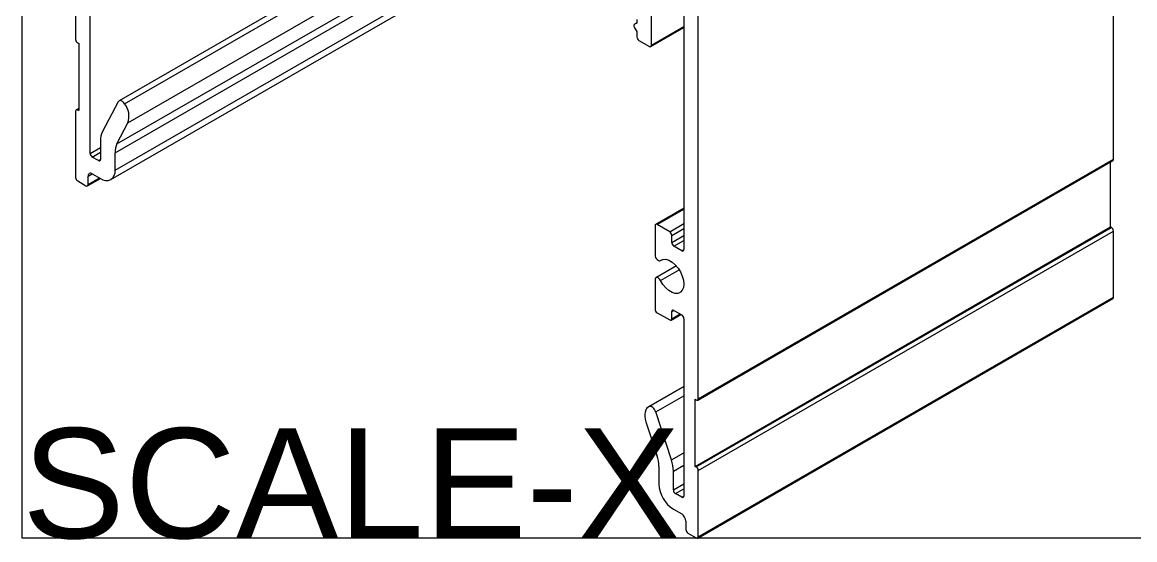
# Model space of a CAD drawing. Extents: x 0 to 7.2, y -17.6 to 0.
# Drawn here: x 0 to 3.79, y -17.595 to -15.831 of the extents above; entities that cross this region are included whole.
import ezdxf

# ---------------------------------------------------------------- set-up
doc = ezdxf.new("R2010")
doc.units = 0
doc.header["$LTSCALE"] = 0.5
doc.header["$MEASUREMENT"] = 0
doc.layers.add('Housing', color=150, linetype='CONTINUOUS')
doc.layers.add('Text-Unprinted', color=131, linetype='CONTINUOUS', plot=False)
doc.styles.add('LSAD_Standard', font='arial.ttf')

msp = doc.modelspace()

# ---------------------------------------------------------------- linework, layer by layer
at = {"layer": 'Housing', "transparency": 16777216}
for p, q in [((0.1817, -13.8857), (0.1817, -15.8899)), ((3.7173, -16.2981), (3.7173, -14.2939)), ((2.303, -17.1145), (2.303, -15.1103)), ((1.7439, -15.283), (0.3297, -16.0994)), ((0.3487, -16.1093), (1.7629, -15.2929)), ((0.3601, -16.1745), (1.7744, -15.3581)), ((0.3161, -16.2763), (1.7303, -15.4598)), ((0.3227, -16.2456), (1.7369, -15.4292)), ((0.3161, -16.3357), (1.7303, -15.5193)), ((0.3016, -16.3678), (1.7158, -15.5514)), ((2.2537, -15.5722), (2.2537, -16.6061)), ((2.1432, -15.9101), (2.1432, -15.6431)), ((0.2312, -16.2785), (0.2312, -15.6737)), ((2.0937, -15.8335), (2.0854, -15.8383)), ((2.0859, -15.8381), (2.0937, -15.8335)), ((2.0937, -15.835), (2.0859, -15.8381)), ((2.0937, -15.8219), (2.0937, -15.835)), ((2.0859, -15.8506), (2.0937, -15.8628)), ((2.0937, -15.8628), (2.0937, -15.8816)), ((2.1412, -15.9147), (2.2537, -15.8497)), ((2.1432, -15.9101), (2.2537, -15.8464)), ((0.1888, -15.9021), (0.1923, -15.9042)), ((0.1923, -15.9042), (0.1923, -16.1328)), ((2.1008, -15.8938), (2.1362, -15.9142)), ((0.3269, -16.1024), (0.2732, -16.2043)), ((0.1817, -16.1349), (0.1817, -16.3602)), ((0.1923, -16.1254), (0.1838, -16.1303)), ((0.1888, -16.1308), (0.1923, -16.1287)), ((0.1923, -16.1328), (0.1888, -16.1308)), ((0.3227, -16.2456), (0.3601, -16.1745)), ((0.2666, -16.235), (0.2666, -16.299)), ((0.2312, -16.2785), (0.2666, -16.2581)), ((0.2382, -16.2908), (0.2666, -16.2744)), ((0.2595, -16.3031), (0.2382, -16.2908)), ((0.3161, -16.3357), (0.3161, -16.2763)), ((0.2595, -16.3031), (0.2666, -16.299)), ((2.301, -17.1191), (3.7152, -16.3027)), ((2.303, -17.1145), (3.7173, -16.2981)), ((3.7067, -16.5288), (3.7067, -16.3076)), ((0.2221, -16.3893), (0.266, -16.364)), ((0.2242, -16.3561), (0.2383, -16.348)), ((0.2242, -16.3847), (0.2242, -16.3561)), ((0.2242, -16.3847), (0.2631, -16.3623)), ((0.2383, -16.348), (0.2666, -16.3643)), ((0.1888, -16.3725), (0.2171, -16.3888)), ((2.2537, -16.4651), (2.1577, -16.5205)), ((2.1627, -16.521), (2.2537, -16.4684)), ((2.2056, -16.5457), (2.1627, -16.521)), ((2.2056, -16.5457), (2.2537, -16.5179)), ((2.1556, -16.525), (2.1556, -16.6248)), ((2.2127, -16.558), (2.2537, -16.5343)), ((2.2127, -16.5824), (2.2127, -16.558)), ((2.2127, -16.5824), (2.2537, -16.5587)), ((2.2924, -17.3452), (3.7067, -16.5288)), ((2.296, -17.3472), (3.7102, -16.5308)), ((2.303, -17.3595), (3.7173, -16.5431)), ((3.7102, -16.5308), (3.7067, -16.5288)), ((3.7173, -16.7684), (3.7173, -16.5431)), ((2.2197, -16.5946), (2.2537, -16.575)), ((2.2466, -16.6102), (2.2197, -16.5946)), ((2.2466, -16.6102), (2.2537, -16.6061)), ((2.2285, -16.6622), (2.1587, -16.7025)), ((2.1737, -16.6439), (2.1791, -16.6408)), ((2.1743, -16.6436), (2.1788, -16.6409)), ((2.1556, -16.7093), (2.1556, -16.8091)), ((2.1743, -16.712), (2.2381, -16.6752)), ((2.301, -17.5894), (3.7152, -16.773)), ((2.303, -17.5848), (3.7173, -16.7684)), ((2.1627, -16.8213), (2.2056, -16.8461)), ((2.2127, -16.8175), (2.2197, -16.8135)), ((2.2127, -16.842), (2.2127, -16.8175)), ((2.2127, -16.842), (2.2409, -16.8257)), ((2.2197, -16.8135), (2.2466, -16.829)), ((2.2106, -16.8466), (2.2438, -16.8274)), ((2.2537, -16.8412), (2.2537, -17.4461)), ((2.2537, -17.073), (2.1331, -17.1426)), ((2.1361, -17.1412), (2.2537, -17.0733)), ((2.1579, -17.1595), (2.2537, -17.1042)), ((2.2924, -17.1166), (2.296, -17.1186)), ((2.2924, -17.3452), (2.2924, -17.1166)), ((2.2116, -17.3233), (2.1579, -17.1595)), ((2.1246, -17.1931), (2.1621, -17.3074)), ((2.2116, -17.3233), (2.2537, -17.299)), ((2.1687, -17.3458), (2.1687, -17.4052)), ((2.2182, -17.3617), (2.2537, -17.3412)), ((2.296, -17.3472), (2.2924, -17.3452)), ((2.2182, -17.4256), (2.2182, -17.3617)), ((2.303, -17.5848), (2.303, -17.3595)), ((2.2182, -17.4256), (2.2537, -17.4051)), ((2.2253, -17.4379), (2.2537, -17.4215)), ((2.2466, -17.4502), (2.2253, -17.4379)), ((2.2466, -17.4502), (2.2537, -17.4461)), ((2.2182, -17.4909), (2.2465, -17.5073)), ((2.2606, -17.5318), (2.2606, -17.5603)), ((2.2677, -17.5726), (2.296, -17.5889))]:
    msp.add_line(p, q, dxfattribs=at)
at = {"layer": 'Housing', "transparency": 16777216, "flags": 128}
for points in [[(2.0859, -15.8381), (2.0848, -15.8388), (2.084, -15.8398), (2.0835, -15.8412), (2.0833, -15.8429), (2.0835, -15.8448), (2.084, -15.8467), (2.0848, -15.8487), (2.0859, -15.8506)], [(0.3487, -16.1093), (0.346, -16.1057), (0.3429, -16.1027), (0.3398, -16.1004), (0.3366, -16.099), (0.3335, -16.0985), (0.3308, -16.0989), (0.3285, -16.1002), (0.3269, -16.1024)], [(2.1556, -16.6248), (2.1561, -16.6287), (2.1575, -16.6329), (2.1597, -16.6368), (2.1625, -16.6402), (2.1657, -16.6428), (2.1689, -16.6443), (2.1718, -16.6445), (2.1743, -16.6436)], [(2.1743, -16.6436), (2.1824, -16.6398), (2.192, -16.6394), (2.2027, -16.6424), (2.2136, -16.6486), (2.2243, -16.6577), (2.234, -16.6692), (2.2422, -16.6823), (2.2485, -16.6963), (2.2524, -16.7103), (2.2537, -16.7237), (2.2524, -16.7354), (2.2485, -16.745), (2.2422, -16.7518), (2.234, -16.7554), (2.2243, -16.7556), (2.2136, -16.7524), (2.2027, -16.746), (2.192, -16.7368), (2.1824, -16.7252), (2.1743, -16.712)], [(2.1743, -16.712), (2.1718, -16.7082), (2.1689, -16.7051), (2.1657, -16.7029), (2.1625, -16.7018), (2.1597, -16.702), (2.1575, -16.7034), (2.1561, -16.7059), (2.1556, -16.7093)], [(2.1361, -17.1412), (2.1311, -17.1439), (2.127, -17.148), (2.1238, -17.1534), (2.1217, -17.1599), (2.1207, -17.1673), (2.1209, -17.1755), (2.1222, -17.1841), (2.1246, -17.1931)], [(2.1579, -17.1595), (2.1562, -17.1553), (2.154, -17.1514), (2.1513, -17.1478), (2.1482, -17.1449), (2.145, -17.1426), (2.1418, -17.1412), (2.1388, -17.1407), (2.1361, -17.1412)]]:
    msp.add_lwpolyline(points, dxfattribs=at)
at = {"layer": 'Housing', "transparency": 16777216}
for centre, radius, start, end in [((0.1971, -15.8892), 0.0154, 182.6055, 237.3945), ((2.1091, -15.8809), 0.0154, 182.6055, 237.3945), ((2.1389, -15.9108), 0.00437, 230.7967, 9.214), ((0.186, -16.1342), 0.00437, 50.7967, 189.214), ((0.2931, -16.1527), 0.0705, 341.9882, 37.9766), ((0.3326, -16.2332), 0.066, 154.0641, 181.5682), ((0.3821, -16.2744), 0.066, 154.0641, 181.5682), ((0.2465, -16.2778), 0.0154, 182.6055, 237.3945), ((0.2623, -16.2997), 0.00437, 230.7967, 9.214), ((3.7124, -16.2986), 0.00493, 305.0133, 6.2988), ((0.1971, -16.3595), 0.0154, 182.6055, 237.3945), ((0.2328, -16.3547), 0.00873, 50.7967, 189.214), ((0.2859, -16.3406), 0.0306, 230.7967, 9.214), ((0.2198, -16.3854), 0.00437, 230.7967, 9.214), ((2.1599, -16.5243), 0.00437, 50.7967, 189.214), ((2.1973, -16.5587), 0.0154, 2.6055, 57.3945), ((3.7019, -16.5438), 0.0154, 2.6055, 57.3945), ((2.228, -16.5817), 0.0154, 182.6055, 237.3945), ((2.2494, -16.6068), 0.00437, 230.7967, 9.214), ((3.7124, -16.769), 0.00493, 305.0133, 6.2988), ((2.171, -16.8084), 0.0154, 182.6055, 237.3945), ((2.217, -16.8168), 0.00437, 50.7967, 189.214), ((2.2083, -16.8427), 0.00437, 230.7967, 9.214), ((2.2384, -16.8419), 0.0154, 2.6055, 57.3945), ((2.2987, -17.1152), 0.00437, 230.7967, 9.214), ((2.044, -17.3476), 0.1247, 0.8303, 18.7806), ((2.0935, -17.3635), 0.1247, 0.8303, 18.7806), ((2.2877, -17.3602), 0.0154, 2.6055, 57.3945), ((2.2762, -17.4003), 0.1076, 182.6055, 237.3945), ((2.2335, -17.4249), 0.0154, 182.6055, 237.3945), ((2.2494, -17.4468), 0.00437, 230.7967, 9.214), ((2.2299, -17.5332), 0.0307, 2.6055, 57.3945), ((2.276, -17.5596), 0.0154, 182.6055, 237.3945), ((2.2987, -17.5855), 0.00437, 230.7967, 9.214)]:
    msp.add_arc(centre, radius, start, end, dxfattribs=at)
at = {"layer": 'Text-Unprinted', "ltscale": 0.5, "transparency": 16777216}
msp.add_lwpolyline([(0, 0), (6.7876, 0), (6.7876, -17.5899), (0, -17.5899)], close=True, dxfattribs=at)

# ---------------------------------------------------------------- texts
at = {"layer": 'Text-Unprinted', "ltscale": 0.5, "transparency": 16777216, "style": 'LSAD_Standard'}
msp.add_attdef('SCALE-X', (0, -17.5899), 'XEffectiveScaleFactor', height=0.375, dxfattribs=at)

doc.saveas('drawing.dxf')
